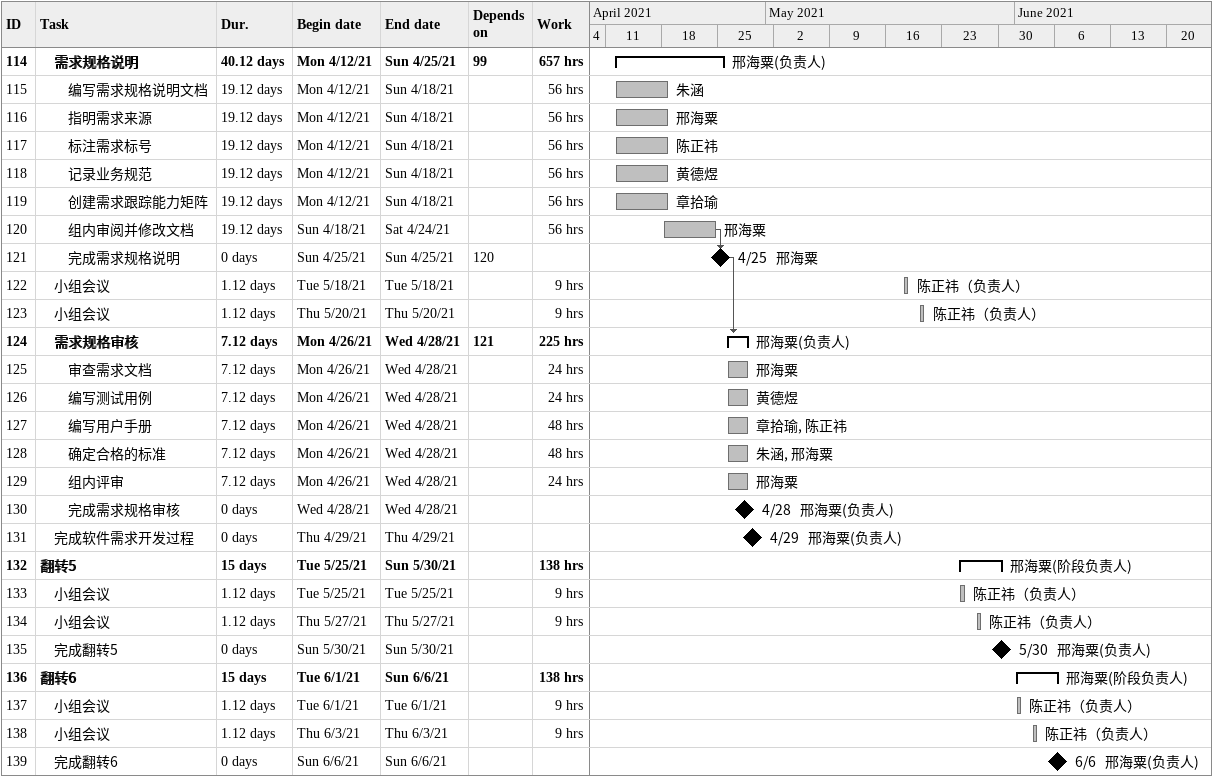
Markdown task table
| ID | Level | Task | Duration | Start | Finish | Predecessors | Resources | Work (h) |
|---|---|---|---|---|---|---|---|---|
| 114 | 2 | **需求规格说明** | 40.12d | 2021-04-12 | 2021-04-25 | 99 | 邢海粟(负责人) | 657 |
| 115 | 3 | 编写需求规格说明文档 | 19.12d | 2021-04-12 | 2021-04-18 |  | 朱涵 | 56 |
| 116 | 3 | 指明需求来源 | 19.12d | 2021-04-12 | 2021-04-18 |  | 邢海粟 | 56 |
| 117 | 3 | 标注需求标号 | 19.12d | 2021-04-12 | 2021-04-18 |  | 陈正祎 | 56 |
| 118 | 3 | 记录业务规范 | 19.12d | 2021-04-12 | 2021-04-18 |  | 黄德煜 | 56 |
| 119 | 3 | 创建需求跟踪能力矩阵 | 19.12d | 2021-04-12 | 2021-04-18 |  | 章拾瑜 | 56 |
| 120 | 3 | 组内审阅并修改文档 | 19.12d | 2021-04-18 | 2021-04-24 |  | 邢海粟 | 56 |
| 121 | 3 | 完成需求规格说明 | 0d | 2021-04-25 | 2021-04-25 | 120 | 邢海粟 |  |
| 122 | 2 | 小组会议 | 1.12d | 2021-05-18 | 2021-05-18 |  | 陈正祎（负责人） | 9 |
| 123 | 2 | 小组会议 | 1.12d | 2021-05-20 | 2021-05-20 |  | 陈正祎（负责人） | 9 |
| 124 | 2 | **需求规格审核** | 7.12d | 2021-04-26 | 2021-04-28 | 121 | 邢海粟(负责人) | 225 |
| 125 | 3 | 审查需求文档 | 7.12d | 2021-04-26 | 2021-04-28 |  | 邢海粟 | 24 |
| 126 | 3 | 编写测试用例 | 7.12d | 2021-04-26 | 2021-04-28 |  | 黄德煜 | 24 |
| 127 | 3 | 编写用户手册 | 7.12d | 2021-04-26 | 2021-04-28 |  | 章拾瑜, 陈正祎 | 48 |
| 128 | 3 | 确定合格的标准 | 7.12d | 2021-04-26 | 2021-04-28 |  | 朱涵, 邢海粟 | 48 |
| 129 | 3 | 组内评审 | 7.12d | 2021-04-26 | 2021-04-28 |  | 邢海粟 | 24 |
| 130 | 3 | 完成需求规格审核 | 0d | 2021-04-28 | 2021-04-28 |  | 邢海粟(负责人) |  |
| 131 | 2 | 完成软件需求开发过程 | 0d | 2021-04-29 | 2021-04-29 |  | 邢海粟(负责人) |  |
| 132 | 1 | **翻转5** | 15d | 2021-05-25 | 2021-05-30 |  | 邢海粟(阶段负责人) | 138 |
| 133 | 2 | 小组会议 | 1.12d | 2021-05-25 | 2021-05-25 |  | 陈正祎（负责人） | 9 |
| 134 | 2 | 小组会议 | 1.12d | 2021-05-27 | 2021-05-27 |  | 陈正祎（负责人） | 9 |
| 135 | 2 | 完成翻转5 | 0d | 2021-05-30 | 2021-05-30 |  | 邢海粟(负责人) |  |
| 136 | 1 | **翻转6** | 15d | 2021-06-01 | 2021-06-06 |  | 邢海粟(阶段负责人) | 138 |
| 137 | 2 | 小组会议 | 1.12d | 2021-06-01 | 2021-06-01 |  | 陈正祎（负责人） | 9 |
| 138 | 2 | 小组会议 | 1.12d | 2021-06-03 | 2021-06-03 |  | 陈正祎（负责人） | 9 |
| 139 | 2 | 完成翻转6 | 0d | 2021-06-06 | 2021-06-06 |  | 邢海粟(负责人) |  |
